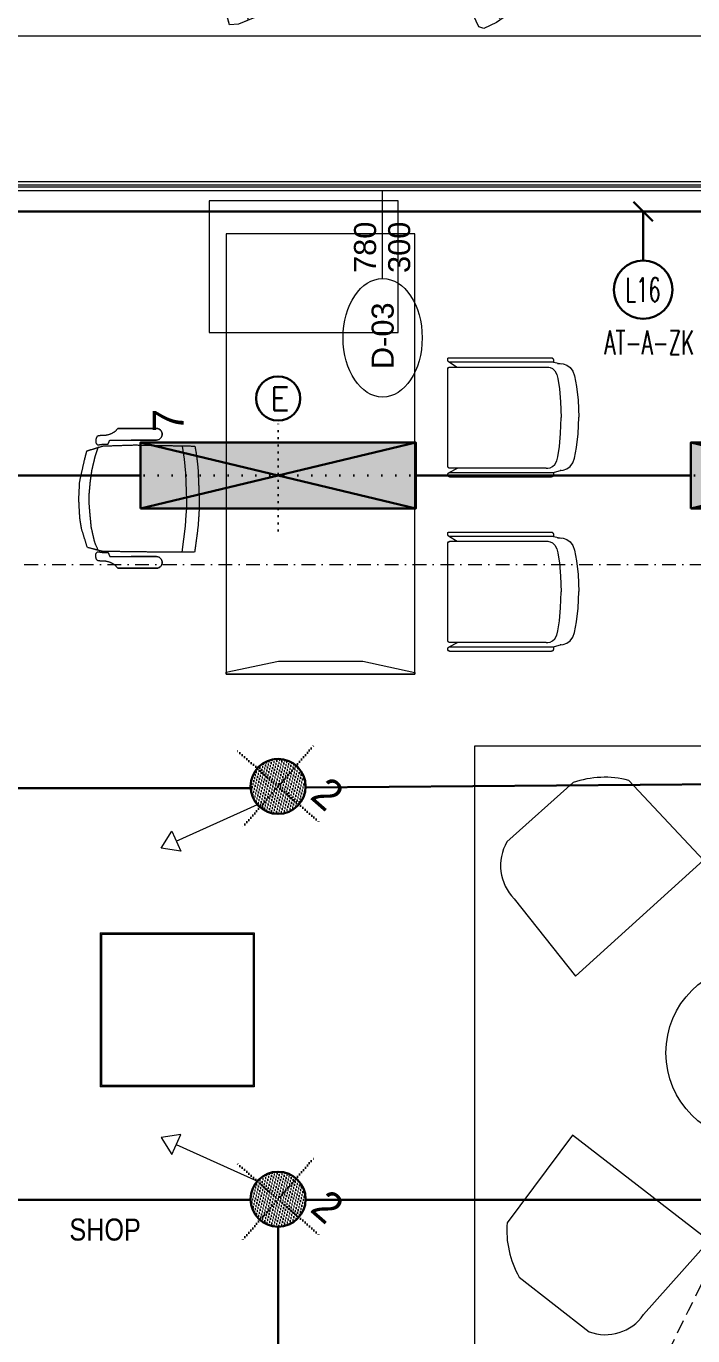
# Model space of a CAD drawing. Extents: x -1701 to 23780, y -363 to 7742.
# Drawn here: x 1413 to 1715, y 835 to 1430 of the extents above; entities that cross this region are included whole.
import ezdxf
from ezdxf.enums import TextEntityAlignment as Align

# ---------------------------------------------------------------- set-up
doc = ezdxf.new("R2010")
doc.units = 0
doc.header["$LTSCALE"] = 25
doc.header["$MEASUREMENT"] = 0
for name, pattern in [('Audi$0$DASHDOT2', [0.5, 0.25, -0.125, 0, -0.125]), ('Audi$0$DOT2', [0.125, 0, -0.125]), ('Audi$0$HIDDEN', [0.375, 0.25, -0.125]), ('DOT', [0.25, 0, -0.25]), ('DOT2', [0.125, 0, -0.125])]:
    doc.linetypes.add(name, pattern=pattern)
doc.layers.get('0').update_dxf_attribs({"color": 9, "lineweight": 9})
for name, color, linetype, lineweight in [('31', 9, 'Continuous', 9), ('Audi$0$04', 8, 'Continuous', 9), ('Audi$0$05', 8, 'Continuous', 9), ('Audi$0$06D', 8, 'Continuous', 9), ('Audi$0$10', 8, 'Continuous', 9), ('Audi$0$15', 8, 'Continuous', 9), ('Audi$0$20', 8, 'Audi$0$DOT2', 9), ('Audi$0$21', 8, 'Continuous', 9), ('Audi$0$22', 8, 'Continuous', 9), ('Audi$0$24', 8, 'Audi$0$DASHDOT2', 9), ('E-ACİL AYDINLATMA KİTİ', 7, 'Continuous', 30), ('E-Aydınlatma', 7, 'Continuous', 30), ('E-KABLO', 7, 'Continuous', 30), ('E-LİNYE', 7, 'Continuous', 30)]:
    doc.layers.add(name, color=color, linetype=linetype, lineweight=lineweight)
doc.styles.add('Audi$0$Arial', font='arial.ttf', dxfattribs={"height": 2.5})
doc.styles.add('Audi$0$MuuM_TEXT-STANDART', font='ARIALN.TTF')
doc.styles.add('E-YAZI', font='txttw.shx')
doc.styles.add('TX-TEXT', font='')
doc.styles.get('TX-TEXT').set_extended_font_data('TrSah Futura Lt BT')

# ---------------------------------------------------------------- blocks, each defined once
blk = doc.blocks.new('Audi$0$P-AKS_AUDI')
at = {"layer": 'Audi$0$24'}
blk.add_lwpolyline([(-3840, -1600), (360, -1600)], dxfattribs=at)
blk = doc.blocks.new('*U4787')
at = {"layer": 'Audi$0$06D'}
for points in [[(4.95, 4), (775.05, 4)], [(4.95, 0), (775.04, 0)]]:
    blk.add_lwpolyline(points, dxfattribs=at)
at = {"layer": 'Audi$0$15'}
for points in [[(1.96, 2.5), (778.04, 2.5)], [(778.04, 1.5), (1.96, 1.5)]]:
    blk.add_lwpolyline(points, dxfattribs=at)
blk = doc.blocks.new('Audi$0$p-zemin kat')
at = {"layer": 'Audi$0$20', "linetype": 'Audi$0$HIDDEN', "lineweight": 0}
blk.add_arc((4088.57, -323.37), 2647.53, 80.45701, 156.55486, dxfattribs=at)
at = {"linetype": 'Continuous'}
blk.add_blockref('*U4787', (1184.5, 1355), dxfattribs=at)
at = {"layer": 'Audi$0$24'}
blk.add_blockref('Audi$0$P-AKS_AUDI', (4722.5, 2785), dxfattribs=at)
blk = doc.blocks.new('Audi$0$0_doorno')
blk.add_lwpolyline([(4.5, 0), (12.5, 0)])
blk.add_ellipse((-0.89, 0), major_axis=(-5.39, 0), ratio=0.666667)
at = {"style": 'Audi$0$Arial'}
blk.add_attdef('YUKSEKLIK', text='', height=2, dxfattribs=at).set_placement((5, 12.3), align=Align.TOP_LEFT)
blk.add_attdef('KAPINO', text='', height=2, dxfattribs=at).set_placement((0, 0), align=Align.MIDDLE)
blk.add_attdef('GENISLIK', text='', height=2, dxfattribs=at).set_placement((5, -3.79), align=Align.BOTTOM_LEFT)
blk = doc.blocks.new('Audi$0$Group-321-1')
at = {"lineweight": 0}
for p, q in [((384783.0404, 69371.037), (384783.0455, 69371.0295)), ((384784.4115, 69370.3332), (384784.4025, 69370.333))]:
    blk.add_line(p, q, dxfattribs=at)
blk.add_lwpolyline([(384781.5515, 69367.9843), (384781.749, 69367.6906), (384781.7549, 69367.6863), (384781.7923, 69367.6441), (384781.8263, 69367.6169), (384782.0711, 69367.4613), (384782.3403, 69367.353), (384782.3817, 69367.3414), (384782.4453, 69367.3332), (384782.7991, 69367.344), (384783.0363, 69367.4941), (384783.1021, 69367.5581), (384783.1403, 69367.5843), (384783.2058, 69367.6663), (384783.5053, 69368.2326), (384783.5403, 69368.3322), (384783.689, 69368.5997), (384783.7466, 69368.6084), (384783.8084, 69368.6626), (384783.8147, 69368.6844), (384783.7337, 69368.6844), (384784.4562, 69370.087), (384784.5363, 69370.2162), (384784.6671, 69370.4777), (384784.7897, 69370.7386), (384784.8195, 69370.8587), (384784.8615, 69371.012), (384784.9078, 69371.2302), (384784.8821, 69371.3838), (384784.7923, 69371.511), (384784.3139, 69371.8312), (384783.7777, 69372.0326), (384783.6197, 69372.0318), (384783.48, 69371.9631), (384783.4374, 69371.9222), (384783.3299, 69371.7988), (384783.1493, 69371.5806), (384783.0089, 69371.3289), (384782.8745, 69371.074), (384782.8143, 69370.9298), (384782.099, 69369.5315), (384782.0492, 69369.5901), (384782.0346, 69369.5732), (384782.0266, 69369.4913), (384782.053, 69369.4394), (384781.9224, 69369.1627), (384781.8618, 69369.0762), (384781.5727, 69368.4935), (384781.5478, 69368.4017), (384781.5488, 69368.3546), (384781.5351, 69368.2638), (384781.5515, 69367.9843)], close=True, dxfattribs=at)
for centre, radius, start, end in [((384783.7002, 69371.6914), 0.3498, 77.58661, 129.02756), ((384783.3657, 69370.1215), 1.955, 60.96601, 77.834), ((384784.32, 69371.0452), 1.2443, 132.46554, 142.72442), ((384783.7432, 69371.5713), 0.4025, 118.72004, 140.78477), ((384783.6803, 69371.6404), 0.3125, 79.03531, 114.67967), ((384783.8912, 69371.7489), 0.2436, 127.28492, 150.48206), ((384783.7369, 69371.9408), 0.00701, 14.30738, 65.78767), ((384783.7203, 69371.8273), 0.2984, 161.30494, 177.7436), ((384783.624, 69371.4545), 0.4181, 82.50821, 117.47814), ((384786.16, 69370.0997), 3.0479, 144.45126, 151.44152), ((384783.1339, 69369.6371), 2.3005, 61.70075, 76.26458), ((384783.5084, 69371.8411), 0.0862, 181.34596, 189.63974), ((384783.4275, 69371.8281), 0.00442, 198.85042, 328.86273), ((384783.4781, 69370.0639), 1.955, 47.82213, 64.69011), ((384782.5383, 69372.3373), 0.9575, 316.21857, 325.7418), ((384784.1759, 69371.7659), 0.0116, 115.48588, 202.83845), ((384784.2048, 69371.7798), 0.0437, 204.93665, 291.60104), ((384784.1827, 69371.7527), 0.0264, 86.25131, 116.60003), ((384784.1802, 69371.7174), 0.0619, 44.04057, 86.06863), ((384784.219, 69371.7483), 0.0101, 111.92831, 196.76289), ((384784.245, 69371.7546), 0.0368, 193.51549, 249.2754), ((384784.2267, 69371.7313), 0.0287, 93.47089, 113.70035), ((384784.2157, 69371.751), 0.0129, 292.51497, 43.91301), ((384784.2218, 69371.692), 0.0681, 58.34095, 87.30825), ((384784.2396, 69371.7211), 0.0339, 22.28966, 58.16625), ((384784.2513, 69371.7608), 0.045, 244.61072, 282.68217), ((384784.2665, 69371.7271), 0.0153, 157.39591, 204.46469), ((384784.264, 69371.7268), 0.0131, 105.23805, 152.09254), ((384784.2938, 69371.739), 0.045, 202.97395, 241.04541), ((384784.2575, 69371.7317), 0.0153, 281.19144, 328.26022), ((384784.2684, 69371.7064), 0.0339, 67.48988, 103.36647), ((384784.2588, 69371.7295), 0.0131, 333.56358, 20.41807), ((384784.2924, 69371.7303), 0.0368, 236.38072, 292.14064), ((384784.2551, 69371.6749), 0.0681, 38.34788, 67.31518), ((384784.3065, 69371.7044), 0.0129, 81.74311, 193.14115), ((384784.3363, 69371.7123), 0.0437, 194.05509, 280.71948), ((384784.3025, 69371.7054), 0.0101, 288.89324, 13.72781), ((384784.2842, 69371.7018), 0.0287, 11.95578, 32.18524), ((384784.2999, 69371.6559), 0.0619, 39.58749, 81.61555), ((384784.3272, 69371.6786), 0.0264, 9.05609, 39.40481), ((384783.6081, 69371.2726), 0.5525, 133.02369, 146.12278), ((384783.2195, 69369.5931), 2.3005, 49.39154, 63.95538), ((384784.3419, 69371.6807), 0.0116, 282.81768, 10.17024), ((384793.5272, 69365.622), 11.9668, 150.13727, 152.89723), ((384800.1056, 69364.1963), 18.1799, 156.13496, 158.24111), ((384783.405, 69370.2154), 1.343, 60.01739, 86.68797), ((384784.5586, 69371.2508), 0.3498, 356.62857, 48.06952), ((384865.0479, 69325.7189), 93.6961, 150.803073, 151.627747), ((384777.8715, 69372.8535), 5.6052, 330.89441, 345.16435), ((384783.2749, 69371.4236), 0.0159, 339.0039, 150.39832), ((384784.4941, 69371.4395), 0.2436, 335.17406, 358.37121), ((384784.7399, 69371.4259), 0.00701, 59.86846, 111.34875), ((384784.5288, 69371.2049), 0.3125, 10.97646, 46.62082), ((384783.5314, 69370.1506), 1.343, 38.96815, 65.63874), ((384781.8315, 69372.3216), 3.0479, 334.21461, 341.20486), ((384784.4106, 69371.0507), 0.4181, 8.17799, 43.14791), ((384784.436, 69371.2157), 0.4025, 344.87136, 6.93609), ((384783.6723, 69371.3777), 1.2443, 342.93171, 353.19059), ((384784.6574, 69371.3463), 0.2984, 307.91253, 324.35119), ((384783.1168, 69370.8333), 0.3186, 120.97289, 155.47556), ((384782.9706, 69371.0742), 0.0369, 91.80001, 120.34392), ((384782.963, 69371.0791), 0.0326, 45.48642, 78.55436), ((384782.8486, 69370.9332), 0.2179, 28.76175, 50.98475), ((384784.8286, 69371.1089), 0.00442, 156.7934, 286.8057), ((384784.7921, 69371.1821), 0.0862, 296.01639, 304.31017), ((384783.7734, 69370.6126), 1.0105, 153.06948, 161.91859), ((384784.1506, 69371.1377), 1.1104, 185.59299, 197.27063), ((384768.9056, 69380.2116), 18.1799, 327.41502, 329.52117), ((384785.7608, 69370.6832), 0.9575, 159.91432, 169.43756), ((384822.9409, 69349.5203), 45.4809, 151.91783, 153.89663), ((384776.6075, 69373.5829), 7.1236, 326.0794, 338.11644), ((384782.7341, 69368.9325), 2.0531, 60.68217, 76.50321), ((384784.272, 69370.9318), 0.5525, 339.53334, 352.63243), ((384788.9005, 69367.1922), 5.6052, 140.49177, 154.76171), ((384699.7855, 69410.5499), 93.6961, 334.028379, 334.853054), ((384773.8988, 69375.6976), 11.9668, 332.7589, 335.51885), ((384784.589, 69370.7491), 0.0159, 335.25781, 146.65222), ((384782.8801, 69368.8575), 2.0531, 49.15292, 64.97396), ((384790.2301, 69366.5903), 7.1236, 147.53968, 159.57673), ((384783.8462, 69371.294), 1.1104, 288.38549, 300.06314), ((384784.4389, 69370.1168), 0.2179, 74.67138, 96.89437), ((384784.4908, 69370.2948), 0.0326, 47.10176, 80.1697), ((384784.4824, 69370.2982), 0.0369, 5.3122, 33.85612), ((384784.2014, 69370.2765), 0.3186, 330.18057, 4.68324), ((384782.4965, 69369.975), 0.2388, 70.63493, 104.39061), ((384825.273, 69347.607), 48.3027, 152.0551, 152.17195), ((384782.4028, 69368.6925), 1.5636, 74.98539, 82.5895), ((384783.6393, 69370.6814), 1.0105, 323.73754, 332.58665), ((384821.1879, 69350.0129), 43.565, 152.47687, 153.59071), ((384782.7293, 69369.2079), 0.9545, 86.6279, 100.51602), ((384782.5618, 69370.1533), 0.00585, 151.78048, 223.89891), ((384780.1046, 69371.4451), 2.9727, 314.88555, 333.67662), ((384743.6698, 69390.211), 45.4809, 331.7595, 333.7383), ((384783.1066, 69369.0142), 0.9545, 25.14011, 39.02822), ((384782.8782, 69368.4484), 1.5636, 43.06662, 50.67073), ((384782.0988, 69369.5256), 0.08, 143.47187, 205.34832), ((384782.1495, 69369.4974), 0.1377, 137.16643, 146.60216), ((384967.4628, 69508.0027), 231.379, 216.741616, 216.794011), ((384678.7517, 69458.2208), 136.4506, 319.252602, 319.492588), ((384782.5149, 69369.582), 0.0186, 41.38587, 155.31615), ((384783.958, 69371.212), 2.1585, 228.54216, 243.72242), ((384786.4545, 69368.1856), 2.9727, 151.97951, 170.77058), ((384782.9196, 69369.9112), 0.9868, 205.18196, 214.47771), ((384740.7557, 69390.9906), 48.3027, 333.48418, 333.60103), ((384795.1786, 69363.075), 14.5872, 154.13193, 155.3338), ((384783.9724, 69369.4292), 0.00585, 261.75721, 333.87565), ((384783.8657, 69369.2721), 0.2388, 21.26552, 55.0212), ((384782.1321, 69369.3799), 0.0386, 287.17105, 347.53678), ((384781.9661, 69369.5433), 0.2494, 316.34844, 326.72021), ((384782.1506, 69369.3741), 0.0194, 352.1473, 47.07927), ((384782.2653, 69368.9144), 0.4843, 94.43281, 101.94441), ((384782.1667, 69369.4142), 0.0112, 312.85989, 34.81051), ((384782.228, 69369.389), 0.00831, 38.23228, 92.03083), ((384745.0919, 69389.0738), 43.565, 332.06542, 333.17925), ((384791.1445, 69364.8055), 10.0957, 153.3898, 154.10666), ((384781.4441, 69369.9694), 0.9862, 309.91617, 319.86311), ((384782.1239, 69369.3634), 0.0209, 210.13375, 261.90105), ((384782.122, 69369.3451), 0.00941, 178.27039, 230.32072), ((384782.0852, 69369.2999), 0.0489, 5.77906, 50.98927), ((384782.1316, 69369.3958), 0.0541, 258.6932, 282.71565), ((384784.0189, 69371.1807), 2.1585, 241.9337, 257.11397), ((384781.8012, 69367.5574), 1.667, 81.88637, 84.9423), ((384782.0501, 69369.2603), 0.0543, 255.44862, 293.85951), ((384782.0653, 69369.2123), 0.00351, 147.65254, 275.80128), ((384782.3152, 69369.2019), 0.2415, 178.31118, 202.80165), ((384782.0803, 69369.2075), 0.00659, 121.6403, 166.77146), ((384783.0277, 69368.3243), 1.3873, 142.81626, 147.17964), ((384782.2724, 69369.0259), 0.196, 137.86982, 155.43476), ((384787.0532, 69366.1374), 5.9654, 150.48594, 156.73647), ((384782.1584, 69369.074), 0.0723, 153.7582, 202.5543), ((384783.5356, 69369.0581), 0.0186, 330.33998, 84.27025), ((384789.1281, 69366.4456), 7.5187, 159.68697, 166.35156), ((384782.0818, 69369.0554), 0.00481, 20.93843, 175.93169), ((384782.8576, 69369.5029), 0.8909, 210.02521, 235.56573), ((384916.0429, 69336.4165), 136.4506, 166.163538, 166.403525), ((384783.6274, 69370.5018), 2.1511, 233.76937, 242.93532), ((384783.546, 69368.7124), 0.00831, 33.62529, 87.42384), ((384783.1387, 69368.4661), 0.4843, 23.71172, 31.22332), ((384784.4746, 69368.4138), 0.9862, 165.79302, 175.73995), ((384783.5945, 69368.6292), 0.0386, 138.11935, 198.48507), ((384783.5791, 69368.6408), 0.0194, 78.57685, 133.50883), ((384783.8241, 69368.5896), 0.2494, 158.93592, 169.30769), ((384783.6023, 69368.6773), 0.0112, 90.84562, 172.79624), ((384788.1969, 69600.0219), 231.379, 268.862115, 268.914511), ((384783.7323, 69368.6871), 0.08, 280.3078, 342.18425), ((384783.6798, 69368.7118), 0.1377, 339.05397, 348.48969), ((384783.5569, 69368.5444), 0.0489, 74.66686, 119.87707), ((384770.8666, 69375.5547), 14.5872, 330.32233, 331.52419), ((384783.6078, 69368.6381), 0.0541, 202.94048, 226.96292), ((384783.5722, 69368.6007), 0.00941, 255.33541, 307.38574), ((384783.5859, 69368.613), 0.0209, 223.75508, 275.52238), ((384783.5672, 69369.5788), 0.9868, 271.17841, 280.47417), ((384783.6345, 69370.4982), 2.1511, 242.7208, 251.88675), ((384774.6241, 69373.2856), 10.0957, 331.54946, 332.26633), ((384781.8971, 69368.3577), 0.3521, 155.6746, 172.82724), ((384783.2251, 69368.5368), 0.196, 330.22137, 347.7863), ((384783.3432, 69368.6743), 0.2415, 282.85447, 307.34495), ((384783.4846, 69368.4866), 0.00659, 318.88467, 4.01582), ((384783.5452, 69368.4928), 0.0543, 191.79662, 230.20751), ((384783.4973, 69368.4773), 0.00351, 209.85485, 338.00359), ((384783.2716, 69369.2904), 0.8909, 250.0904, 275.63091), ((384783.3307, 69368.4723), 0.0723, 283.10183, 331.89793), ((384782.3066, 69367.2979), 1.667, 40.71383, 43.76976), ((384764.3472, 69370.8859), 17.3868, 351.32617, 351.63129), ((384781.2507, 69368.3722), 0.2986, 356.60672, 5.66016), ((384777.1322, 69372.6032), 7.5187, 319.30457, 325.96916), ((384783.3602, 69368.3991), 0.00481, 309.72444, 104.7177), ((384781.8007, 69368.141), 0.2809, 142.99801, 163.90702), ((384781.6108, 69368.2877), 0.0411, 126.43126, 146.97652), ((384781.5894, 69368.3179), 0.00398, 74.79118, 133.78563), ((384781.5845, 69368.3135), 0.0102, 1.6376, 54.39629), ((384781.5006, 69368.3013), 0.0949, 358.81699, 7.38389), ((384782.2012, 69368.2894), 0.6058, 179.06594, 219.47978), ((384782.2148, 69368.7415), 1.3873, 338.47648, 342.83987), ((384782.1373, 69368.159), 0.6112, 170.0439, 196.59906), ((384783.574, 69367.6511), 1.8423, 162.01986, 174.32836), ((384778.0913, 69370.7376), 5.9654, 328.91966, 335.17019), ((384782.3166, 69368.2853), 0.8221, 201.47616, 226.33924), ((384782.1191, 69367.7954), 0.3803, 174.31047, 196.66974), ((384781.9405, 69367.6889), 0.1449, 160.42148, 200.18277), ((384781.8274, 69367.732), 0.0243, 63.76495, 169.99527), ((384784.0992, 69371.3805), 4.2739, 238.04892, 242.63411), ((384781.3493, 69368.793), 1.8423, 311.32776, 323.63627), ((384781.9367, 69367.8086), 0.2189, 213.43665, 228.87327), ((384781.8626, 69367.7093), 0.0958, 222.86726, 244.00748), ((384782.901, 69367.8424), 0.3521, 312.82889, 329.98153), ((384781.8298, 69367.649), 0.0272, 202.20177, 232.28434), ((384782.6953, 69368.7143), 1.3999, 231.62456, 243.52038), ((384784.0734, 69371.3937), 4.2739, 243.02202, 247.60721), ((384783.2896, 69367.3257), 0.2986, 119.99597, 129.0494), ((384781.9795, 69367.566), 0.00393, 106.148, 191.23563), ((384781.9926, 69367.569), 0.0174, 192.47252, 226.43384), ((384781.9842, 69367.5477), 0.0228, 79.74326, 104.67435), ((384782.0763, 69367.6572), 0.139, 226.48129, 253.24184), ((384781.9679, 69367.4673), 0.1048, 43.02745, 79.064), ((384782.0325, 69367.5354), 0.00393, 108.00787, 193.0955), ((384782.0455, 69367.5388), 0.0174, 194.33239, 228.2937), ((384782.0378, 69367.5173), 0.0228, 81.60313, 106.53421), ((384782.1264, 69367.6297), 0.139, 228.34115, 255.10171), ((384782.043, 69367.5459), 0.0229, 252.85277, 277.47636), ((384782.0242, 69367.4364), 0.1048, 44.88731, 80.92386), ((384782.0223, 69367.5184), 0.0302, 24.43778, 42.48024), ((384782.0457, 69367.5282), 0.00493, 273.68219, 33.68219), ((384782.6682, 69368.0497), 0.6058, 266.17635, 306.59018), ((384782.7811, 69367.6377), 0.2809, 321.7491, 342.65812), ((384783.0862, 69367.4874), 0.0949, 118.27223, 126.83913), ((384795.1854, 69355.0563), 17.3868, 134.02483, 134.32996), ((384783.0473, 69367.5626), 0.0102, 71.25983, 124.01853), ((384783.0109, 69367.569), 0.0411, 338.6796, 359.22486), ((384783.048, 69367.5692), 0.00398, 351.87049, 50.86494), ((384782.7254, 69368.6988), 1.3999, 242.13575, 254.03156), ((384782.0856, 69367.5071), 0.00493, 90.11407, 210.11407), ((384782.1019, 69367.5147), 0.0229, 206.3199, 230.94349), ((384782.0905, 69367.4822), 0.0302, 81.31602, 99.35848), ((384782.1758, 69367.6043), 0.139, 230.55442, 257.31497), ((384782.0967, 69367.5174), 0.0229, 254.71264, 279.33622), ((384782.0783, 69367.4086), 0.1048, 44.73227, 80.76882), ((384782.0769, 69367.4892), 0.0302, 26.29765, 44.3401), ((384782.0999, 69367.4998), 0.00493, 275.54206, 35.54205), ((384782.1404, 69367.4796), 0.00493, 91.97393, 211.97394), ((384782.1563, 69367.4877), 0.0229, 208.17977, 232.80335), ((384782.146, 69367.4549), 0.0302, 83.17589, 101.21835), ((384782.2273, 69367.5797), 0.139, 232.41428, 259.17484), ((384782.1491, 69367.4857), 0.0174, 257.36242, 291.32374), ((384782.1362, 69367.3809), 0.1048, 46.59213, 82.62868), ((384782.1361, 69367.4668), 0.0228, 19.12192, 44.053), ((384782.1539, 69367.4731), 0.00393, 292.56063, 17.64826), ((384782.5995, 69367.9217), 0.6112, 289.05706, 315.61223), ((384782.2044, 69367.4602), 0.0174, 259.22229, 293.1836), ((384782.1921, 69367.441), 0.0228, 20.98178, 45.91286), ((384782.2096, 69367.4478), 0.00393, 294.42049, 19.50812), ((384782.3323, 69367.4878), 0.1449, 285.47336, 325.23464), ((384782.3147, 69367.695), 0.3803, 288.98638, 311.34565), ((384782.4333, 69367.421), 0.0243, 315.66086, 61.89118), ((384782.3942, 69367.4364), 0.0958, 241.64864, 262.78887), ((384782.3644, 69367.3745), 0.0272, 253.37179, 283.45435), ((384782.5977, 69368.1411), 0.8221, 259.31689, 284.17997), ((384782.4317, 69367.5545), 0.2189, 256.78285, 272.21947)]:
    blk.add_arc(centre, radius, start, end, dxfattribs=at)
blk = doc.blocks.new('Audi$0$Group-323-1')
for p, q in [((384783.5713, 69368.4048), (384783.609, 69368.4878)), ((384783.609, 69368.4878), (384783.6313, 69368.4913)), ((384783.6313, 69368.4913), (384783.6593, 69368.4854)), ((384783.6449, 69368.4667), (384783.663, 69368.4998)), ((384783.663, 69368.4998), (384783.7403, 69368.5033)), ((384783.7049, 69368.5004), (384784.6228, 69368.2891)), ((384783.7403, 69368.5033), (384784.0265, 69368.5095)), ((384784.0265, 69368.5095), (384784.2703, 69368.527)), ((384784.2703, 69368.527), (384784.4021, 69368.5228)), ((384784.4021, 69368.5228), (384784.7363, 69368.4631)), ((384783.5745, 69368.4113), (384783.6449, 69368.4667)), ((384783.631, 69368.4558), (384783.7074, 69368.4395)), ((384783.7131, 69368.4511), (384783.7105, 69368.438)), ((384783.7105, 69368.438), (384783.7223, 69368.4231)), ((384783.7219, 69368.4612), (384783.7131, 69368.4511)), ((384783.7613, 69368.4632), (384783.7219, 69368.4612)), ((384783.7223, 69368.4231), (384783.784, 69368.3851)), ((384783.8035, 69368.4477), (384783.7613, 69368.4632)), ((384783.8016, 69368.4089), (384783.766, 69368.4339)), ((384783.8281, 69368.4354), (384783.8035, 69368.4477)), ((384783.8271, 69368.4179), (384783.8281, 69368.4354)), ((384784.7363, 69368.4631), (384784.715, 69368.4056)), ((384783.8082, 69368.3333), (384783.5708, 69368.3847)), ((384783.784, 69368.3851), (384783.7954, 69368.3578)), ((384783.7954, 69368.3578), (384783.8361, 69368.258)), ((384783.8561, 69368.4106), (384783.8016, 69368.4089)), ((384783.8654, 69368.406), (384783.8561, 69368.4106)), ((384783.9165, 69368.2343), (384783.8654, 69368.406)), ((384783.871, 69368.4001), (384784.645, 69368.2361)), ((384784.715, 69368.4056), (384784.6751, 69368.3445)), ((384784.626, 69368.1499), (384783.8955, 69368.3044)), ((384784.6228, 69368.2891), (384784.5969, 69368.2948)), ((384784.6751, 69368.3445), (384784.6231, 69368.2893)), ((384783.8361, 69368.258), (384783.8613, 69368.2275)), ((384784.6231, 69368.2893), (384784.6514, 69368.2844)), ((384784.6458, 69368.2359), (384784.642, 69368.1874)), ((384784.6514, 69368.2844), (384784.6458, 69368.2359)), ((384783.8613, 69368.2275), (384783.9062, 69368.2214)), ((384783.9062, 69368.2214), (384783.9165, 69368.2343)), ((384784.642, 69368.1874), (384784.626, 69368.1499))]:
    blk.add_line(p, q)
blk.add_lwpolyline([(384783.6295, 69368.491), (384783.6556, 69368.4862), (384783.663, 69368.4998), (384784.0265, 69368.5095), (384784.2703, 69368.527), (384784.4021, 69368.5228), (384784.7363, 69368.4631), (384784.715, 69368.4056), (384784.6751, 69368.3445), (384784.6228, 69368.2891), (384784.6514, 69368.2844), (384784.642, 69368.1874), (384784.626, 69368.1499), (384783.8955, 69368.3044), (384783.9165, 69368.2343), (384783.9062, 69368.2214), (384783.8613, 69368.2275), (384783.8361, 69368.258), (384783.8051, 69368.334), (384783.5708, 69368.3847)], close=True)
blk = doc.blocks.new('Audi$0$Group-325-1')
for p, q in [((384784.2699, 69369.7089), (384784.2277, 69369.6053)), ((384784.901, 69369.5901), (384784.2699, 69369.7089)), ((384784.2277, 69369.6053), (384784.1715, 69369.5072)), ((384784.9688, 69369.494), (384784.901, 69369.5901)), ((384784.1334, 69369.5156), (384785.1602, 69369.3127)), ((384785.1131, 69369.3188), (384784.9688, 69369.494)), ((384784.1214, 69369.4547), (384785.1608, 69369.254)), ((384785.0663, 69369.1565), (384784.0879, 69369.3606)), ((384785.1602, 69369.3127), (384785.1706, 69369.2337)), ((384785.1706, 69369.2337), (384785.1687, 69369.1701)), ((384785.151, 69369.1543), (384785.0663, 69369.1565)), ((384785.1687, 69369.1701), (384785.151, 69369.1543))]:
    blk.add_line(p, q)
blk.add_lwpolyline([(384784.2699, 69369.7089), (384784.901, 69369.5901), (384784.9688, 69369.494), (384785.1099, 69369.3227), (384785.1602, 69369.3127), (384785.1706, 69369.2337), (384785.1687, 69369.1701), (384785.151, 69369.1543), (384785.0663, 69369.1565), (384784.0879, 69369.3606), (384784.1366, 69369.4517), (384784.166, 69369.5091), (384784.1719, 69369.508), (384784.2277, 69369.6053)], close=True)
blk = doc.blocks.new('Audi$0$p-audi_arac')
at = {"layer": 'Audi$0$06D', "lineweight": 0, "flags": 128}
blk.add_lwpolyline([(695.6, 0.8), (-4.4, 0.8), (-4.4, 400.8), (695.6, 400.8)], close=True, dxfattribs=at)
at = {"xscale": 99.99999999999999, "yscale": 99.99999999999999, "zscale": 99.99999999999999, "rotation": 117.1763778173342}
for name in ['Audi$0$Group-321-1', 'Audi$0$Group-323-1', 'Audi$0$Group-325-1']:
    blk.add_blockref(name, (23745751.03, -31061967.79), dxfattribs=at)
blk = doc.blocks.new('Audi$0$Group-32-1')
for p, q in [((384804.5516, 69159.371), (384804.573, 69159.3356)), ((384804.5731, 69159.3699), (384804.573, 69159.3694)), ((384804.573, 69159.3694), (384804.573, 69159.3689)), ((384804.573, 69159.3689), (384804.573, 69158.9239)), ((384804.5732, 69159.3709), (384804.5731, 69159.3704)), ((384804.5731, 69159.3704), (384804.5731, 69159.3699)), ((384804.5733, 69159.3713), (384804.5732, 69159.3709)), ((384804.5735, 69159.3718), (384804.5733, 69159.3713)), ((384804.5736, 69159.3723), (384804.5735, 69159.3718)), ((384804.5738, 69159.3727), (384804.5736, 69159.3723)), ((384804.574, 69159.3732), (384804.5738, 69159.3727)), ((384804.5742, 69159.3736), (384804.574, 69159.3732)), ((384804.5745, 69159.374), (384804.5742, 69159.3736)), ((384804.5747, 69159.3745), (384804.5745, 69159.374)), ((384804.575, 69159.3749), (384804.5747, 69159.3745)), ((384804.5753, 69159.3752), (384804.575, 69159.3749)), ((384804.5756, 69159.3756), (384804.5753, 69159.3752)), ((384804.576, 69159.376), (384804.5756, 69159.3756)), ((384804.5763, 69159.3763), (384804.576, 69159.376)), ((384804.5767, 69159.3766), (384804.5763, 69159.3763)), ((384804.5771, 69159.3769), (384804.5767, 69159.3766)), ((384804.5775, 69159.3772), (384804.5771, 69159.3769)), ((384804.5779, 69159.3775), (384804.5775, 69159.3772)), ((384804.5783, 69159.3777), (384804.5779, 69159.3775)), ((384804.5788, 69159.3779), (384804.5783, 69159.3777)), ((384804.5792, 69159.3781), (384804.5788, 69159.3779)), ((384804.5797, 69159.3783), (384804.5792, 69159.3781)), ((384804.5801, 69159.3785), (384804.5797, 69159.3783)), ((384804.5806, 69159.3786), (384804.5801, 69159.3785)), ((384804.5811, 69159.3787), (384804.5806, 69159.3786)), ((384804.5816, 69159.3788), (384804.5811, 69159.3787)), ((384804.5821, 69159.3789), (384804.5816, 69159.3788)), ((384804.5825, 69159.3789), (384804.5821, 69159.3789)), ((384804.583, 69159.3789), (384804.5825, 69159.3789)), ((384805.023, 69159.3789), (384804.583, 69159.3789)), ((384805.0235, 69159.3789), (384805.023, 69159.3789)), ((384805.024, 69159.3789), (384805.0235, 69159.3789)), ((384805.0245, 69159.3788), (384805.024, 69159.3789)), ((384805.0249, 69159.3787), (384805.0245, 69159.3788)), ((384805.0254, 69159.3786), (384805.0249, 69159.3787)), ((384805.0259, 69159.3785), (384805.0254, 69159.3786)), ((384805.0264, 69159.3783), (384805.0259, 69159.3785)), ((384805.0268, 69159.3781), (384805.0264, 69159.3783)), ((384805.0273, 69159.3779), (384805.0268, 69159.3781)), ((384805.0277, 69159.3777), (384805.0273, 69159.3779)), ((384805.0281, 69159.3775), (384805.0277, 69159.3777)), ((384805.0285, 69159.3772), (384805.0281, 69159.3775)), ((384805.029, 69159.3769), (384805.0285, 69159.3772)), ((384805.0293, 69159.3766), (384805.029, 69159.3769)), ((384805.0297, 69159.3763), (384805.0293, 69159.3766)), ((384805.0301, 69159.376), (384805.0297, 69159.3763)), ((384805.0304, 69159.3756), (384805.0301, 69159.376)), ((384805.0307, 69159.3752), (384805.0304, 69159.3756)), ((384805.031, 69159.3749), (384805.0307, 69159.3752)), ((384805.0313, 69159.3745), (384805.031, 69159.3749)), ((384805.0316, 69159.374), (384805.0313, 69159.3745)), ((384805.0318, 69159.3736), (384805.0316, 69159.374)), ((384805.032, 69159.3732), (384805.0318, 69159.3736)), ((384805.0322, 69159.3727), (384805.032, 69159.3732)), ((384805.0324, 69159.3723), (384805.0322, 69159.3727)), ((384805.0326, 69159.3718), (384805.0324, 69159.3723)), ((384805.0327, 69159.3713), (384805.0326, 69159.3718)), ((384805.0328, 69159.3709), (384805.0327, 69159.3713)), ((384805.0329, 69159.3704), (384805.0328, 69159.3709)), ((384805.0329, 69159.3699), (384805.0329, 69159.3704)), ((384805.033, 69159.3694), (384805.0329, 69159.3699)), ((384805.0521, 69159.3725), (384805.033, 69159.3345)), ((384805.033, 69159.3689), (384805.033, 69159.3694)), ((384805.033, 69158.9322), (384805.033, 69159.3689)), ((384804.5516, 69158.8992), (384804.558, 69158.8616)), ((384805.033, 69158.9322), (384805.033, 69158.9322)), ((384805.0524, 69158.8992), (384805.0423, 69158.8616))]:
    blk.add_line(p, q)
at = {"flags": 128}
for points in [[(384804.5309, 69158.9092), (384804.5309, 69158.9087), (384804.531, 69158.9082), (384804.531, 69158.9077), (384804.5311, 69158.9072), (384804.5312, 69158.9068), (384804.5314, 69158.9063), (384804.5315, 69158.9058), (384804.5317, 69158.9054), (384804.5319, 69158.9049), (384804.5321, 69158.9045), (384804.5324, 69158.904), (384804.5326, 69158.9036), (384804.5329, 69158.9032), (384804.5332, 69158.9028), (384804.5335, 69158.9025), (384804.5339, 69158.9021), (384804.5342, 69158.9018), (384804.5346, 69158.9015), (384804.535, 69158.9012), (384804.5354, 69158.9009), (384804.5358, 69158.9006), (384804.5362, 69158.9004), (384804.5367, 69158.9001), (384804.5371, 69158.8999), (384804.5376, 69158.8998), (384804.538, 69158.8996), (384804.5385, 69158.8995), (384804.539, 69158.8994), (384804.5395, 69158.8993), (384804.54, 69158.8992), (384804.5404, 69158.8992), (384804.5409, 69158.8992), (384804.5516, 69158.8992), (384804.5516, 69159.3689), (384804.5516, 69159.3694), (384804.5516, 69159.3699), (384804.5515, 69159.3704), (384804.5515, 69159.3709), (384804.5513, 69159.3713), (384804.5512, 69159.3718), (384804.5511, 69159.3723), (384804.5509, 69159.3727), (384804.5507, 69159.3732), (384804.5505, 69159.3736), (384804.5502, 69159.374), (384804.55, 69159.3745), (384804.5497, 69159.3749), (384804.5494, 69159.3752), (384804.5491, 69159.3756), (384804.5487, 69159.376), (384804.5484, 69159.3763), (384804.548, 69159.3766), (384804.5476, 69159.3769), (384804.5472, 69159.3772), (384804.5468, 69159.3775), (384804.5464, 69159.3777), (384804.5459, 69159.3779), (384804.5455, 69159.3781), (384804.545, 69159.3783), (384804.5445, 69159.3785), (384804.5441, 69159.3786), (384804.5436, 69159.3787), (384804.5431, 69159.3788), (384804.5426, 69159.3789), (384804.5421, 69159.3789), (384804.5416, 69159.3789), (384804.5359, 69159.3789), (384804.5357, 69159.3789), (384804.5354, 69159.3789), (384804.5352, 69159.3788), (384804.535, 69159.3788), (384804.5347, 69159.3788), (384804.5345, 69159.3787), (384804.5343, 69159.3786), (384804.534, 69159.3785), (384804.5338, 69159.3784), (384804.5336, 69159.3783), (384804.5334, 69159.3782), (384804.5332, 69159.3781), (384804.533, 69159.3779), (384804.5328, 69159.3778), (384804.5326, 69159.3776), (384804.5324, 69159.3774), (384804.5322, 69159.3773), (384804.5321, 69159.3771), (384804.5319, 69159.3769), (384804.5318, 69159.3767), (384804.5316, 69159.3765), (384804.5315, 69159.3763), (384804.5314, 69159.376), (384804.5313, 69159.3758), (384804.5312, 69159.3756), (384804.5312, 69159.3754), (384804.5311, 69159.3751), (384804.531, 69159.3749), (384804.531, 69159.3746), (384804.531, 69159.3744), (384804.5309, 69159.3741), (384804.5309, 69159.3739), (384804.5309, 69158.9092)], [(384805.0521, 69158.8992), (384805.0628, 69158.8992), (384805.0633, 69158.8992), (384805.0638, 69158.8992), (384805.0642, 69158.8993), (384805.0647, 69158.8994), (384805.0652, 69158.8995), (384805.0657, 69158.8996), (384805.0661, 69158.8998), (384805.0666, 69158.8999), (384805.0671, 69158.9001), (384805.0675, 69158.9004), (384805.0679, 69158.9006), (384805.0683, 69158.9009), (384805.0687, 69158.9012), (384805.0691, 69158.9015), (384805.0695, 69158.9018), (384805.0698, 69158.9021), (384805.0702, 69158.9025), (384805.0705, 69158.9028), (384805.0708, 69158.9032), (384805.0711, 69158.9036), (384805.0714, 69158.904), (384805.0716, 69158.9045), (384805.0718, 69158.9049), (384805.072, 69158.9054), (384805.0722, 69158.9058), (384805.0723, 69158.9063), (384805.0725, 69158.9068), (384805.0726, 69158.9072), (384805.0727, 69158.9077), (384805.0727, 69158.9082), (384805.0728, 69158.9087), (384805.0728, 69158.9092), (384805.0728, 69159.3689), (384805.0728, 69159.3694), (384805.0727, 69159.3699), (384805.0727, 69159.3704), (384805.0726, 69159.3709), (384805.0725, 69159.3713), (384805.0723, 69159.3718), (384805.0722, 69159.3723), (384805.072, 69159.3727), (384805.0718, 69159.3732), (384805.0716, 69159.3736), (384805.0714, 69159.374), (384805.0711, 69159.3745), (384805.0708, 69159.3749), (384805.0705, 69159.3752), (384805.0702, 69159.3756), (384805.0698, 69159.376), (384805.0695, 69159.3763), (384805.0691, 69159.3766), (384805.0687, 69159.3769), (384805.0683, 69159.3772), (384805.0679, 69159.3775), (384805.0675, 69159.3777), (384805.0671, 69159.3779), (384805.0666, 69159.3781), (384805.0661, 69159.3783), (384805.0657, 69159.3785), (384805.0652, 69159.3786), (384805.0647, 69159.3787), (384805.0642, 69159.3788), (384805.0638, 69159.3789), (384805.0633, 69159.3789), (384805.0628, 69159.3789), (384805.0621, 69159.3789), (384805.0616, 69159.3789), (384805.0611, 69159.3789), (384805.0606, 69159.3788), (384805.0601, 69159.3787), (384805.0596, 69159.3786), (384805.0592, 69159.3785), (384805.0587, 69159.3783), (384805.0582, 69159.3781), (384805.0578, 69159.3779), (384805.0574, 69159.3777), (384805.0569, 69159.3775), (384805.0565, 69159.3772), (384805.0561, 69159.3769), (384805.0557, 69159.3766), (384805.0554, 69159.3763), (384805.055, 69159.376), (384805.0547, 69159.3756), (384805.0543, 69159.3752), (384805.054, 69159.3749), (384805.0538, 69159.3745), (384805.0535, 69159.374), (384805.0533, 69159.3736), (384805.053, 69159.3732), (384805.0528, 69159.3727), (384805.0527, 69159.3723), (384805.0525, 69159.3718), (384805.0524, 69159.3713), (384805.0523, 69159.3709), (384805.0522, 69159.3704), (384805.0521, 69159.3699), (384805.0521, 69159.3694), (384805.0521, 69159.3689), (384805.0521, 69158.8992)]]:
    blk.add_lwpolyline(points, close=True, dxfattribs=at)
for points in [[(384804.5309, 69158.9092, 0.414214), (384804.5409, 69158.8992), (384804.5516, 69158.8992), (384804.5516, 69159.3689, 0.414214), (384804.5416, 69159.3789), (384804.5359, 69159.3789, 0.414214), (384804.5309, 69159.3739)], [(384805.0521, 69158.8992), (384805.0628, 69158.8992, 0.414214), (384805.0728, 69158.9092), (384805.0728, 69159.3689, 0.414214), (384805.0628, 69159.3789), (384805.0621, 69159.3789, 0.414214), (384805.0521, 69159.3689)]]:
    blk.add_lwpolyline(points, format="xyb", close=True, dxfattribs=at)
blk.add_lwpolyline([(384805.033, 69158.9322), (384805.033, 69159.3689, 0.414214), (384805.023, 69159.3789), (384804.583, 69159.3789, 0.414214), (384804.573, 69159.3689), (384804.573, 69158.9239), (384804.5738, 69158.9202)], format="xyb", dxfattribs=at)
for points in [[(384804.573, 69158.9322), (384804.573, 69158.9239), (384804.5752, 69158.9142), (384804.5804, 69158.903), (384804.5903, 69158.8926), (384804.6064, 69158.8839), (384804.6258, 69158.8783), (384804.6716, 69158.8721), (384804.7307, 69158.8665), (384804.803, 69158.8644)], [(384805.033, 69158.9322), (384805.033, 69158.9239), (384805.0308, 69158.9142), (384805.0256, 69158.903), (384805.0157, 69158.8926), (384804.9996, 69158.8839), (384804.9803, 69158.8783), (384804.9344, 69158.8721), (384804.8753, 69158.8665), (384804.803, 69158.8644)], [(384804.5569, 69158.8806), (384804.5569, 69158.8686), (384804.5592, 69158.8546), (384804.5647, 69158.8386), (384804.5752, 69158.8236), (384804.5922, 69158.8111), (384804.6127, 69158.8031), (384804.6612, 69158.7941), (384804.7237, 69158.7861), (384804.8002, 69158.7831)], [(384805.0434, 69158.8658), (384805.0434, 69158.8686), (384805.0412, 69158.8546), (384805.0357, 69158.8386), (384805.0252, 69158.8236), (384805.0082, 69158.8111), (384804.9877, 69158.8031), (384804.9392, 69158.7941), (384804.8767, 69158.7861), (384804.8002, 69158.7831)]]:
    blk.add_lwpolyline(points, dxfattribs=at)
blk = doc.blocks.new('Audi$0$Group-258-1')
at = {"linetype": 'Continuous'}
for p, q in [((384800.0983, 69164.505), (384800.0936, 69164.5084)), ((384800.71, 69164.505), (384800.7146, 69164.5084)), ((384800.2257, 69164.3995), (384800.1668, 69164.4084)), ((384800.2892, 69164.3936), (384800.2257, 69164.3995)), ((384800.3717, 69164.3904), (384800.2892, 69164.3936)), ((384800.4137, 69164.389), (384800.3717, 69164.3904)), ((384800.4502, 69164.389), (384800.4137, 69164.389)), ((384800.4792, 69164.3908), (384800.4502, 69164.389)), ((384800.5299, 69164.394), (384800.4792, 69164.3908)), ((384800.5895, 69164.4019), (384800.5299, 69164.394)), ((384800.6491, 69164.4097), (384800.5895, 69164.4019))]:
    blk.add_line(p, q, dxfattribs=at)
at = {"linetype": 'Continuous', "flags": 128}
for points in [[(384800.0862, 69164.6997), (384800.0862, 69164.6409), (384800.0862, 69164.6409)], [(384800.722, 69164.6997), (384800.722, 69164.6409), (384800.722, 69164.6409)], [(384800.0862, 69164.6409), (384800.0862, 69164.5259), (384800.0862, 69164.6409)], [(384800.1395, 69164.5259), (384800.1395, 69164.6409), (384800.1395, 69164.6409)], [(384800.6687, 69164.5259), (384800.6687, 69164.6409), (384800.6687, 69164.6409)], [(384800.722, 69164.6409), (384800.722, 69164.5259), (384800.722, 69164.6409)], [(384800.0862, 69164.5259), (384800.0862, 69164.5259), (384800.087, 69164.52)], [(384800.0862, 69164.5259), (384800.087, 69164.52), (384800.087, 69164.52)], [(384800.087, 69164.52), (384800.087, 69164.52), (384800.0892, 69164.5143)], [(384800.087, 69164.52), (384800.0892, 69164.5143), (384800.0892, 69164.5143)], [(384800.0892, 69164.5143), (384800.0892, 69164.5143), (384800.0929, 69164.5094)], [(384800.0892, 69164.5143), (384800.0936, 69164.5084), (384800.0929, 69164.5094)], [(384800.0977, 69164.5054), (384800.0977, 69164.5054), (384800.1034, 69164.5026)], [(384800.0977, 69164.5054), (384800.1034, 69164.5026), (384800.1034, 69164.5026)], [(384800.1034, 69164.5026), (384800.1034, 69164.5026), (384800.1096, 69164.5011)], [(384800.1034, 69164.5026), (384800.1096, 69164.5011), (384800.1096, 69164.5011)], [(384800.1096, 69164.5011), (384800.1096, 69164.5011), (384800.1161, 69164.5011)], [(384800.1096, 69164.5011), (384800.1161, 69164.5011), (384800.1161, 69164.5011)], [(384800.1161, 69164.5011), (384800.1161, 69164.5011), (384800.1223, 69164.5026)], [(384800.1161, 69164.5011), (384800.1223, 69164.5026), (384800.1223, 69164.5026)], [(384800.1223, 69164.5026), (384800.1223, 69164.5026), (384800.128, 69164.5054)], [(384800.1223, 69164.5026), (384800.128, 69164.5054), (384800.128, 69164.5054)], [(384800.128, 69164.5054), (384800.128, 69164.5054), (384800.1328, 69164.5094)], [(384800.128, 69164.5054), (384800.1328, 69164.5094), (384800.1328, 69164.5094)], [(384800.1328, 69164.5094), (384800.1328, 69164.5094), (384800.1365, 69164.5143)], [(384800.1328, 69164.5094), (384800.1365, 69164.5143), (384800.1365, 69164.5143)], [(384800.1365, 69164.5143), (384800.1365, 69164.5143), (384800.1387, 69164.52)], [(384800.1365, 69164.5143), (384800.1387, 69164.52), (384800.1387, 69164.52)], [(384800.1387, 69164.52), (384800.1387, 69164.52), (384800.1395, 69164.5259)], [(384800.1387, 69164.52), (384800.1395, 69164.5259), (384800.1395, 69164.5259)], [(384800.6695, 69164.52), (384800.6695, 69164.52), (384800.6687, 69164.5259)], [(384800.6695, 69164.52), (384800.6687, 69164.5259), (384800.6687, 69164.5259)], [(384800.6718, 69164.5143), (384800.6718, 69164.5143), (384800.6695, 69164.52)], [(384800.6718, 69164.5143), (384800.6695, 69164.52), (384800.6695, 69164.52)], [(384800.6754, 69164.5094), (384800.6754, 69164.5094), (384800.6718, 69164.5143)], [(384800.6754, 69164.5094), (384800.6718, 69164.5143), (384800.6718, 69164.5143)], [(384800.6802, 69164.5054), (384800.6802, 69164.5054), (384800.6754, 69164.5094)], [(384800.6802, 69164.5054), (384800.6754, 69164.5094), (384800.6754, 69164.5094)], [(384800.6859, 69164.5026), (384800.6859, 69164.5026), (384800.6802, 69164.5054)], [(384800.6859, 69164.5026), (384800.6802, 69164.5054), (384800.6802, 69164.5054)], [(384800.6922, 69164.5011), (384800.6922, 69164.5011), (384800.6859, 69164.5026)], [(384800.6922, 69164.5011), (384800.6859, 69164.5026), (384800.6859, 69164.5026)], [(384800.6986, 69164.5011), (384800.6986, 69164.5011), (384800.6922, 69164.5011)], [(384800.6986, 69164.5011), (384800.6922, 69164.5011), (384800.6922, 69164.5011)], [(384800.7048, 69164.5026), (384800.7048, 69164.5026), (384800.6986, 69164.5011)], [(384800.7048, 69164.5026), (384800.6986, 69164.5011), (384800.6986, 69164.5011)], [(384800.7105, 69164.5054), (384800.7105, 69164.5054), (384800.7048, 69164.5026)], [(384800.7105, 69164.5054), (384800.7048, 69164.5026), (384800.7048, 69164.5026)], [(384800.719, 69164.5143), (384800.7146, 69164.5084), (384800.7153, 69164.5094)], [(384800.719, 69164.5143), (384800.719, 69164.5143), (384800.7153, 69164.5094)], [(384800.7213, 69164.52), (384800.7213, 69164.52), (384800.719, 69164.5143)], [(384800.7213, 69164.52), (384800.719, 69164.5143), (384800.719, 69164.5143)], [(384800.722, 69164.5259), (384800.722, 69164.5259), (384800.7213, 69164.52)], [(384800.722, 69164.5259), (384800.7213, 69164.52), (384800.7213, 69164.52)]]:
    blk.add_lwpolyline(points, close=True, dxfattribs=at)
at = {"linetype": 'Continuous'}
for points in [[(384800.1886, 69164.8426), (384800.1775, 69164.8055), (384800.1663, 69164.7685)], [(384800.2312, 69164.8536), (384800.2099, 69164.8481), (384800.1886, 69164.8426)], [(384800.3272, 69164.8751), (384800.2792, 69164.8644), (384800.2312, 69164.8536)], [(384800.4074, 69164.8792), (384800.3673, 69164.8772), (384800.3272, 69164.8751)], [(384800.4932, 69164.8746), (384800.4503, 69164.8769), (384800.4074, 69164.8792)], [(384800.5432, 69164.8666), (384800.5182, 69164.8706), (384800.4932, 69164.8746)], [(384800.6271, 69164.8405), (384800.5851, 69164.8535), (384800.5432, 69164.8666)], [(384800.6454, 69164.7717), (384800.6363, 69164.8061), (384800.6271, 69164.8405)], [(384800.1182, 69164.7571), (384800.1184, 69164.788), (384800.1261, 69164.8013), (384800.1481, 69164.8026)], [(384800.1481, 69164.8026), (384800.1523, 69164.8031), (384800.1616, 69164.7937)], [(384800.1616, 69164.7937), (384800.1601, 69164.7826), (384800.1585, 69164.7715)], [(384800.2113, 69164.8039), (384800.1911, 69164.7972), (384800.1708, 69164.7905)], [(384800.2746, 69164.8191), (384800.2429, 69164.8115), (384800.2113, 69164.8039)], [(384800.3252, 69164.8264), (384800.2999, 69164.8227), (384800.2746, 69164.8191)], [(384800.3841, 69164.8318), (384800.3546, 69164.8291), (384800.3252, 69164.8264)], [(384800.4307, 69164.8318), (384800.4074, 69164.8318), (384800.3841, 69164.8318)], [(384800.4872, 69164.8271), (384800.4589, 69164.8295), (384800.4307, 69164.8318)], [(384800.5356, 69164.8225), (384800.5114, 69164.8248), (384800.4872, 69164.8271)], [(384800.5919, 69164.8096), (384800.5638, 69164.8161), (384800.5356, 69164.8225)], [(384800.637, 69164.7924), (384800.6046, 69164.8075), (384800.5919, 69164.8096)], [(384800.6601, 69164.8026), (384800.656, 69164.8031), (384800.6466, 69164.7937)], [(384800.6466, 69164.7937), (384800.6482, 69164.7826), (384800.6497, 69164.7715)], [(384800.69, 69164.7571), (384800.6898, 69164.788), (384800.6822, 69164.8013), (384800.6601, 69164.8026)], [(384800.0854, 69164.7011), (384800.1126, 69164.7212), (384800.1182, 69164.7571)], [(384800.158, 69164.7461), (384800.1488, 69164.7423), (384800.1395, 69164.7385)], [(384800.1395, 69164.7385), (384800.1395, 69164.6897), (384800.1395, 69164.6409)], [(384800.1585, 69164.7715), (384800.1583, 69164.7588), (384800.158, 69164.7461)], [(384800.1663, 69164.7685), (384800.1639, 69164.6975), (384800.1616, 69164.6266)], [(384800.6491, 69164.4746), (384800.6472, 69164.6232), (384800.6454, 69164.7717)], [(384800.6497, 69164.7715), (384800.65, 69164.7588), (384800.6502, 69164.7461)], [(384800.6502, 69164.7461), (384800.6595, 69164.7423), (384800.6687, 69164.7385)], [(384800.6687, 69164.7385), (384800.6687, 69164.6897), (384800.6687, 69164.6409)], [(384800.7229, 69164.7011), (384800.6957, 69164.7212), (384800.69, 69164.7571)], [(384800.1616, 69164.6266), (384800.1642, 69164.4892), (384800.1668, 69164.3518)], [(384800.6491, 69164.3531), (384800.6491, 69164.4138), (384800.6491, 69164.4746)], [(384800.1668, 69164.3518), (384800.2302, 69164.3409), (384800.278, 69164.3374)], [(384800.278, 69164.3374), (384800.3427, 69164.3349), (384800.4074, 69164.3324)], [(384800.4074, 69164.3324), (384800.4288, 69164.3324), (384800.4502, 69164.3324)], [(384800.4502, 69164.3324), (384800.4901, 69164.3349), (384800.5299, 69164.3374)], [(384800.5299, 69164.3374), (384800.5895, 69164.3452), (384800.6491, 69164.3531)]]:
    blk.add_open_spline(points, degree=2, dxfattribs=at)
blk = doc.blocks.new('Audi$0$p-ma-audi')
for p, q in [((-7.57, 155.19), (-7.57, 200)), ((-85.7, 155.19), (-7.57, 155.19))]:
    blk.add_line(p, q)
at = {"flags": 128}
for points in [[(-7.57, 200), (-7.57, 214.96), (-93.45, 214.96), (-93.45, 155.19), (-85.7, 155.19)], [(-85.7, 0.04), (-85.7, 0.94), (-61.93, 5.88), (-23.62, 5.88), (0, 0.73), (0, 0), (-85.67, 0)]]:
    blk.add_lwpolyline(points, dxfattribs=at)
for points in [[(-85.7, 200), (-85.7, 0), (0, 0), (0, 200), (-85.7, 200)], [(-85.7, 200), (-85.7, 0), (0, 0), (0, 200)]]:
    blk.add_lwpolyline(points, close=True, dxfattribs=at)
blk = doc.blocks.new('Audi$0$Group-174-1')
for p, q in [((384790.8625, 69153.5038), (384790.1625, 69153.5038)), ((384790.1625, 69152.8038), (384790.1625, 69153.5038)), ((384790.8565, 69153.4978), (384790.1685, 69153.4978)), ((384790.1685, 69152.8098), (384790.1685, 69153.4978)), ((384790.8565, 69152.8098), (384790.8565, 69153.4978)), ((384790.8625, 69152.8038), (384790.8625, 69153.5038)), ((384790.1625, 69152.8038), (384790.8625, 69152.8038)), ((384790.1685, 69152.8098), (384790.8565, 69152.8098))]:
    blk.add_line(p, q)
blk = doc.blocks.new('Audi$0$p-oturma')
at = {"layer": 'Audi$0$05'}
blk.add_lwpolyline([(0, -280), (280, -280), (280, 0), (0, 0)], close=True, dxfattribs=at)
for points in [[(45.86, -104.42), (104.08, -51.83), (70.08, -15.53, 0.148649), (44.84, -16.56), (14.79, -43.47, 0.342097), (18.09, -69.29)], [(209.91, -98.71), (210.38, -177.16), (260.11, -175.97, 0.148649), (276.14, -156.45), (276.07, -116.11, 0.342097), (254.62, -101.38)], [(106.59, -224.73), (44.6, -176.65), (14.83, -216.49, 0.148649), (20.28, -241.16), (52.05, -266.02, 0.342097), (76.88, -258.24)]]:
    blk.add_lwpolyline(points, format="xyb", close=True, dxfattribs=at)
blk.add_circle((126.99, -139.28), 40, dxfattribs=at)
blk = doc.blocks.new('Audi')
at = {"layer": 'Audi$0$04', "rotation": 180}
blk.add_blockref('Audi$0$p-audi_arac', (1918.1, 1825.8), dxfattribs=at)
at = {"layer": 'Audi$0$05', "color": 7}
blk.add_blockref('Audi$0$p-ma-audi', (1589.17, 1135.28), dxfattribs=at)
at = {"layer": 'Audi$0$05', "color": 7, "extrusion": (0, 0, -1), "xscale": 100, "yscale": 100, "zscale": -100, "rotation": 270}
for name, p in [('Audi$0$Group-32-1', (-6917541.97, 38481732.08)), ('Audi$0$Group-258-1', (-6917924.39, 38481255.54)), ('Audi$0$Group-32-1', (-6917541.97, 38481652.9))]:
    blk.add_blockref(name, p, dxfattribs=at)
at = {"layer": 'Audi$0$05'}
blk.add_blockref('Audi$0$p-oturma', (1616.18, 1102.55), dxfattribs=at)
at = {"layer": 'Audi$0$05', "color": 7, "xscale": -100, "yscale": 100, "zscale": 100, "rotation": 180}
blk.add_blockref('Audi$0$Group-174-1', (-38477570.05, 6916298.15), dxfattribs=at)
at = {"layer": 'Audi$0$10'}
blk.add_blockref('Audi$0$p-zemin kat', (0, 0), dxfattribs=at)
at = {"layer": 'Audi$0$22'}
ref = blk.add_blockref('Audi$0$0_doorno', (1574.49, 1292.5), dxfattribs=dict(at, xscale=5, yscale=5, zscale=5, rotation=90))
ref.add_attrib('KAPINO', 'D-03', dxfattribs={"layer": '0', "height": 10, "rotation": 90, "style": 'Audi$0$Arial'}).set_placement((1574.49, 1288.97), align=Align.MIDDLE)
ref.add_attrib('GENISLIK', '780', dxfattribs={"layer": '0', "height": 10, "rotation": 90, "style": 'Audi$0$Arial'}).set_placement((1574.49, 1317.5), align=Align.BOTTOM_LEFT)
ref.add_attrib('YUKSEKLIK', '300', dxfattribs={"layer": '0', "height": 10, "rotation": 90, "style": 'Audi$0$Arial'}).set_placement((1576.99, 1317.5), align=Align.TOP_LEFT)
at = {"layer": 'Audi$0$21', "style": 'Audi$0$MuuM_TEXT-STANDART'}
blk.add_text('SHOP', height=10, dxfattribs=at).set_placement((1432.19, 877.97))
blk = doc.blocks.new('p-ısık1')
at = {"layer": 'E-Aydınlatma'}
h = blk.add_hatch(dxfattribs=at)
h.set_pattern_fill('DOTS', color=4, scale=20, angle=-90)
h.set_pattern_definition([(270, (8495.7968, 36342.0362), (1.25, -0.625), [0, -1.25])])
h.paths.add_polyline_path([(16.7, 124.7), (16.7, -0.3), (46.7, -0.3), (46.7, 124.7)])
at = {"layer": 'E-Aydınlatma', "color": 4, "linetype": 'DOT'}
blk.add_lwpolyline([(31.7, -10.3), (31.7, 134.7), (31.7, 134.7)], dxfattribs=at)
at = {"layer": 'E-Aydınlatma', "color": 4, "linetype": 'ByBlock'}
for points in [[(16.7, 124.7), (16.7, -0.3), (46.7, -0.3), (46.7, 124.7), (16.7, 124.7)], [(46.7, 124.7), (16.7, -0.3)], [(46.7, -0.3), (16.7, 124.7)]]:
    blk.add_lwpolyline(points, dxfattribs=at)
at = {"layer": 'E-Aydınlatma', "color": 4, "linetype": 'DOT2'}
blk.add_lwpolyline([(6.7, 62.2), (56.7, 62.2), (56.7, 62.2)], dxfattribs=at)
at = {"layer": 'E-Aydınlatma', "color": 4, "insert": (51.46, 119.12), "char_height": 14, "width": 14.596, "attachment_point": 1, "style": 'TX-TEXT'}
blk.add_mtext('7', dxfattribs=at)
blk = doc.blocks.new('p-bur-VW-spotlight')
at = {"layer": 'E-Aydınlatma'}
h = blk.add_hatch(dxfattribs=at)
h.set_pattern_fill('DOTS', color=4, scale=20)
edge = h.paths.add_edge_path()
edge.add_arc((0, 0), 12.5, 0, 360)
at = {"layer": 'E-Aydınlatma', "color": 4, "linetype": 'DOT2', "ltscale": 0.4}
for q in [(0, 25), (-25, 0), (0, -25), (25, 0)]:
    blk.add_line((0, 0), q, dxfattribs=at)
at = {"layer": 'E-Aydınlatma', "color": 4, "linetype": 'ByBlock'}
blk.add_circle((0, 0), 12.5, dxfattribs=at)
at = {"layer": 'E-Aydınlatma', "color": 4, "style": 'TX-TEXT', "text_generation_flag": 4}
blk.add_attdef('W', text='', height=14, rotation=180, dxfattribs=at).set_placement((19.53, 11.56), align=Align.MIDDLE_CENTER)
blk = doc.blocks.new('3.10 kotu elk')
at = {"linetype": 'ByBlock'}
for points in [[(1480.74, -3145.64), (1517.57, -3128.96)], [(1482.8, -3150.19), (1473.91, -3148.73), (1478.67, -3141.08), (1482.8, -3150.19)], [(1482.8, -3278.81), (1473.91, -3280.27), (1478.67, -3287.92), (1482.8, -3278.81)], [(1480.74, -3283.36), (1517.57, -3300.04)]]:
    blk.add_lwpolyline(points, dxfattribs=at)
ref = blk.add_blockref('p-bur-VW-spotlight', (1527, -3120.75), dxfattribs=dict(at, rotation=318.9622297052072))
ref.add_attrib('W', '2', dxfattribs={"height": 14, "rotation": 138.96223, "style": 'TX-TEXT', "text_generation_flag": 6}).set_placement((1542.15, -3132.52), align=Align.BOTTOM_CENTER)
ref = blk.add_blockref('p-bur-VW-spotlight', (1527, -3308.25), dxfattribs=dict(at, rotation=318.9622297052072))
ref.add_attrib('W', '2', dxfattribs={"height": 14, "rotation": 138.96223, "style": 'TX-TEXT', "text_generation_flag": 6}).set_placement((1542.15, -3320.02), align=Align.BOTTOM_CENTER)
at = {"layer": '31', "linetype": 'ByBlock', "rotation": 90}
for p in [(1589.2, -3011.2), (1839.2, -3011.2)]:
    blk.add_blockref('p-ısık1', p, dxfattribs=at)
blk = doc.blocks.new('100_ACİL AYDINLATMA KİTİ')
at = {"layer": 'E-ACİL AYDINLATMA KİTİ', "color": 3}
blk.add_circle((0, 0), 1.251, dxfattribs=at)
at = {"layer": 'E-ACİL AYDINLATMA KİTİ', "color": 3, "style": 'E-YAZI'}
blk.add_text('E', height=1.34, dxfattribs=at).set_placement((-0.448, -0.694))

msp = doc.modelspace()

# ---------------------------------------------------------------- linework, layer by layer
at = {"layer": 'E-KABLO', "color": 6}
for p, q in [((1194.5, 1345.45), (2007.6, 1345.45)), ((1339.5, 1225.5), (1464.5, 1225.5)), ((1589.5, 1225.5), (1714.5, 1225.5)), ((1289.47, 1083.43), (1514.53, 1083.43)), ((1539.49, 1083.72), (1752, 1085.5)), ((1514.5, 896.43), (1289.5, 896.43)), ((1539.5, 896.43), (1777, 896.43)), ((1527, 884.25), (1527, 738))]:
    msp.add_line(p, q, dxfattribs=at)
at = {"layer": 'E-LİNYE', "color": 7, "linetype": 'Continuous'}
for p, q in [((1697.25, 1341.03), (1688.41, 1349.87)), ((1692.83, 1323.16), (1692.83, 1345.45))]:
    msp.add_line(p, q, dxfattribs=at)
msp.add_circle((1692.83, 1309.89), 13.26, dxfattribs=at)

# ---------------------------------------------------------------- block references
at = {"color": 6}
msp.add_blockref('Audi', (0, 0), dxfattribs=at)
at = {"layer": '31'}
msp.add_blockref('3.10 kotu elk', (0, 4205), dxfattribs=at)
at = {"layer": 'E-ACİL AYDINLATMA KİTİ', "xscale": 8, "yscale": 8, "zscale": 8}
msp.add_blockref('100_ACİL AYDINLATMA KİTİ', (1527, 1260.51), dxfattribs=at)

# ---------------------------------------------------------------- texts
at = {"layer": 'E-LİNYE', "color": 3, "linetype": 'Continuous', "style": 'E-YAZI', "width": 0.6}
msp.add_text('L16', height=10.938, dxfattribs=at).set_placement((1692.83, 1309.89), align=Align.MIDDLE_CENTER)
msp.add_text('AT-A-ZK', height=10.938, dxfattribs=at).set_placement((1675.21, 1280.4))

doc.saveas('drawing.dxf')
